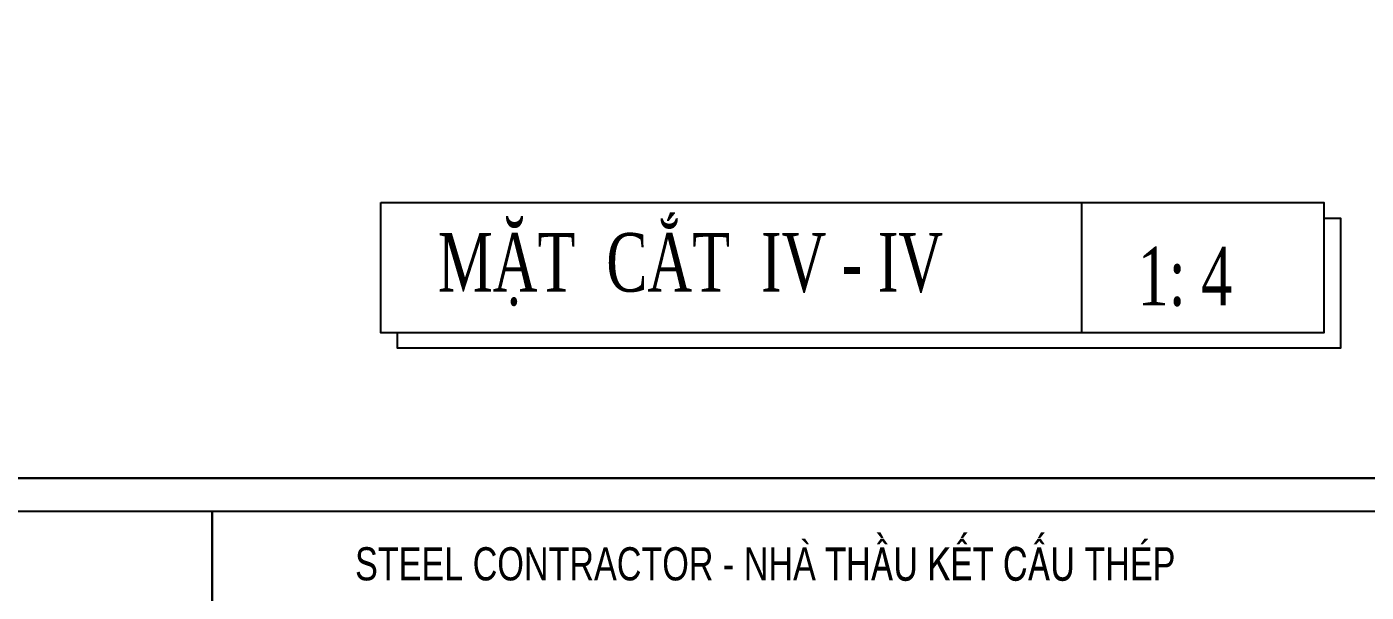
# Model space of a CAD drawing. Header units: inches. Extents: x 315041 to 662841, y -45540 to -35018.
# Drawn here: x 334496.3 to 334569.1, y -37587.5 to -37556.8 of the extents above; entities that cross this region are included whole.
import ezdxf

# ---------------------------------------------------------------- set-up
doc = ezdxf.new("R2010")
doc.units = ezdxf.units.IN
doc.header["$MEASUREMENT"] = 0
doc.layers.add('7', color=7, linetype='Continuous')
doc.layers.add('BAO KHUNG', color=31, linetype='Continuous')
doc.styles.add('ST1', font='times.ttf', dxfattribs={"width": 0.7})
doc.styles.get("Standard").update_dxf_attribs({"font": 'VHARIALN.TTF'})

# ---------------------------------------------------------------- blocks, each defined once
blk = doc.blocks.new('A$C75D82031')
at = {"layer": '7', "color": 147, "linetype": 'Continuous'}
blk.add_lwpolyline([(12.331, 57.61), (581.669, 57.61), (581.669, 409.19), (12.331, 409.19)], close=True, dxfattribs=at)
at = {"layer": 'BAO KHUNG', "color": 7}
for points in [[(80.92, 55.81), (144.951, 55.81), (144.951, 10.81), (80.92, 10.81)], [(144.951, 55.81), (285.801, 55.81), (285.801, 10.81), (144.951, 10.81)]]:
    blk.add_lwpolyline(points, close=True, dxfattribs=at)
at = {"layer": 'BAO KHUNG', "color": 7, "linetype": 'Continuous', "width": 0.9}
blk.add_text('STEEL CONTRACTOR - NHÀ THẦU KẾT CẤU THÉP', height=1.8, dxfattribs=at).set_placement((152.72, 52.051))

msp = doc.modelspace()

# ---------------------------------------------------------------- linework, layer by layer
msp.add_line((334553.6585, -37566.3409), (334553.6585, -37573.4149))
at = {"color": 8}
msp.add_lwpolyline([(334373.7734, -37405.5242), (334943.1113, -37405.5242), (334943.1113, -37581.3141), (334373.7734, -37581.3141)], close=True, dxfattribs=at)
msp.add_lwpolyline([(334515.571, -37566.3409), (334566.8275, -37566.3409), (334566.8275, -37573.4149), (334515.571, -37573.4149)], close=True)

# ---------------------------------------------------------------- block references
at = {"color": 1}
msp.add_blockref('A$C75D82031', (334361.4423, -37638.9242), dxfattribs=at)

# ---------------------------------------------------------------- next in the draw order: texts
at = {"color": 3, "linetype": 'Continuous', "insert": (334556.7034, -37570.3781), "char_height": 3.18182, "attachment_point": 4, "style": 'ST1', "bg_fill": 3, "box_fill_scale": 1.25, "bg_fill_color": 256, "bg_fill_true_color": 13158600, "bg_fill_transparency": 3139400}
msp.add_mtext('\\A1;1: 4', dxfattribs=at)

# ---------------------------------------------------------------- next in the draw order: linework, layer by layer
msp.add_lwpolyline([(334566.8275, -37567.1865), (334567.7256, -37567.1865), (334567.7256, -37574.2605), (334516.4692, -37574.2605), (334516.4692, -37573.4149)])

# ---------------------------------------------------------------- next in the draw order: texts
at = {"color": 3, "linetype": 'Continuous', "insert": (334518.6599, -37569.991), "char_height": 3.181818, "attachment_point": 4, "style": 'ST1', "bg_fill": 3, "box_fill_scale": 1.25, "bg_fill_color": 256, "bg_fill_true_color": 13158600, "bg_fill_transparency": 3139304}
msp.add_mtext('\\A1;MẶT  CẮT  IV - IV', dxfattribs=at)

doc.saveas('drawing.dxf')
